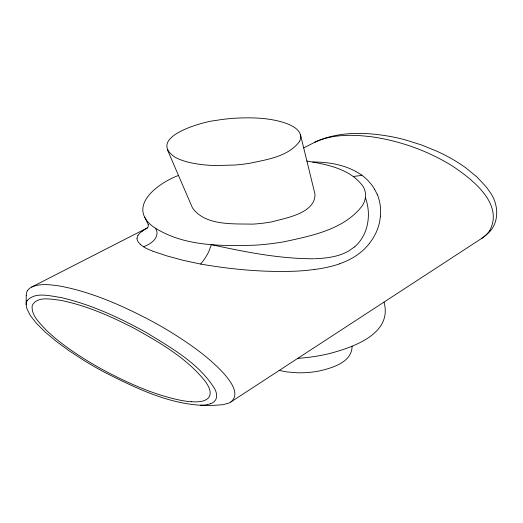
<?xml version="1.0" encoding="UTF-8"?>
<svg xmlns="http://www.w3.org/2000/svg" width="523" height="523" viewBox="0 0 523 523"><rect width="100%" height="100%" fill="white"/><g stroke="black" fill="none" stroke-linecap="round" stroke-linejoin="round"><path stroke-width="0.78" d="M26.202 295.403L26.15 304.497L26.784 308.387L30.223 315.376L36.571 323.495L45.481 332.334L56.392 341.454L68.696 350.482L82.647 359.634A421.414 243.3 0 0 0 103.338 371.65C138.288 389.38 176.003 408.051 216.352 405.168L222.948 404.704L228.865 403.076A13.971 8.067 0 0 0 230.787 402.037L481.755 238.357A57.85 33.4 0 0 0 487.377 233.899C499.995 223.275 498.949 203.748 489.43 191.405A136.333 78.712 0 0 0 485.775 186.41L477.002 177.029L466.026 168.02A177.506 102.482 0 0 0 437.267 151.376L421.473 144.936L405.005 139.791A134.3 77.541 0 0 0 393.191 137.019C368.421 132.273 341.591 130.92 317.84 140.818A57.419 33.152 0 0 0 315.284 142.008L303.693 147.931M137.124 238.24L137.183 237.717A16.743 9.669 0 0 1 137.915 235.664M178.493 175.46C158.521 182.841 126.743 205.794 152.435 226.191C182.141 246.575 221 246.189 255.505 245.163A171.407 98.958 0 0 0 283.669 241.855C311.29 235.84 343.938 229.754 362.204 205.859A55.68 32.145 0 0 0 365.348 197.844L365.479 193.843A48.43 27.961 0 0 0 363.21 186.619C350.534 168.824 327.195 164.516 306.896 161.032M380.469 216.176L379.62 221.83A138.497 79.96 0 0 1 375.756 233.297L372.801 238.691L369.343 243.594M365.361 197.629C370.362 210.795 369.218 227.152 361.635 238.73A67.434 38.937 0 0 1 354.463 246.98M299.385 141.661C287.951 156.782 266.756 159.58 249.464 163.326A114.511 66.114 0 0 1 234.611 165.046L215.613 165.549A90.793 52.418 0 0 1 202.996 164.732C193.405 163.588 183.625 161.836 175.022 157.214C145.891 137.327 203.329 121.571 215.182 120.558A114.289 65.983 0 0 1 234.86 118.218C252.191 117.322 270.123 117.662 286.656 123.513C292.174 125.736 298.653 128.756 300.516 134.921L314.99 194.17C315.48 213.364 285.368 218.058 272.117 221.791A95.068 54.889 0 0 1 252.531 224.138C233.14 223.641 205.349 225.969 192.497 207.932L167.465 149.879M489.803 230.46C503.884 203.48 472.086 179.265 452.585 166.118C428.383 151.075 401.023 141.203 372.86 136.954C353.456 134.489 332.602 133.81 314.506 142.4M147.571 227.682L147.852 227.217A12.029 6.943 0 0 0 148.277 224.661M27.104 300.679C35.309 291.494 49.835 296.038 60.4 297.424C90.538 304.216 118.852 317.415 145.799 332.255C171.021 347.775 199.028 363.204 214.914 389.138C216.842 392.969 217.836 398.415 214.214 401.605A12.101 6.982 0 0 1 210.632 403.71M153.056 251.275L166.765 255.865L183.691 260.467L200.603 264.05L201.447 263.049A129.161 74.573 0 0 0 208.84 251.478L211.357 244.653C244.757 251.851 278.622 258.715 312.931 258.774M230.787 402.037C240.913 393.878 229.76 380.404 223.7 373.357C208.54 356.895 189.96 344.056 171.067 332.262A446.426 257.741 0 0 0 149.8 320.089C121.329 305.197 91.447 291.939 59.694 286.016C50.476 284.721 40.434 283.178 31.622 287.068A14.919 8.61 0 0 0 27.699 290.402M354.411 246.961L349.129 250.726A42.396 24.476 0 0 1 339.492 255.041L336.158 256.009A54.098 31.236 0 0 1 320.841 258.382L314.715 258.735M142.263 231.146L147.394 227.923M31.622 287.068L147.473 227.825M339.675 263.762L343.441 262.337A70.71 40.827 0 0 0 356.791 255.231L359.713 253.106A91.218 52.666 0 0 0 369.303 243.587M210.632 403.71L207.389 404.612M314.715 269.495L305.576 270.502A152.553 88.073 0 0 1 288.866 271.391C259.297 271.967 229.721 269.11 200.603 264.05M353.385 176.447L359.053 175.761A31.21 18.017 0 0 0 361.766 175.127A70.631 40.781 0 0 1 364.4 177.205L366.832 179.402A79.378 45.828 0 0 1 368.512 181.108L370.807 183.743A93.761 54.131 0 0 1 374.638 189.3M313.95 258.754L313.44 258.761M312.774 161.973C329.784 161.986 347.592 165.216 361.766 175.127M191.588 401.756C197.361 401.984 204.042 402.187 208.507 397.931C212.613 392.773 208.396 385.902 205.33 381.404C186.626 358 159.953 342.663 134.15 328.3C110.549 316.206 85.929 305.203 59.753 300.189C51.006 299.319 37.277 295.835 32.21 305.458C30.988 315.428 39.846 323.077 45.906 329.804C58.203 341.715 72.364 351.502 86.87 360.497A395.192 228.159 0 0 0 103.999 370.369C128.351 383.235 153.847 394.845 180.971 400.363A54.863 31.674 0 0 0 191.581 401.795M279.217 370.461L287.081 371.945L297.391 372.781A59.184 34.172 0 0 0 319.586 370.899C332.347 367.911 351.999 362.269 352.09 346.252M152.873 251.21L148.722 249.491A39.519 22.816 0 0 1 143.472 246.764M140.341 244.352L141.681 245.464A35.283 20.371 0 0 0 143.505 246.745L145.296 246.039A29.739 17.167 0 0 0 151.827 242.221C155.972 239.246 158.92 233.153 155.625 228.525M374.645 189.3L377.103 194.19M144.74 217.202L148.29 224.661M384.006 302.111C392.95 334.125 352.273 347.632 328.483 353.816A119.322 68.886 0 0 1 297.75 358.36M300.575 134.921A26.052 15.043 0 0 1 299.346 141.655M207.402 404.645A21.776 12.572 0 0 1 200.61 405.168M26.196 304.497A21.986 12.696 0 0 1 27.059 300.673M377.207 194.177A131.11 75.691 0 0 1 380.339 216.169M339.76 263.84A85.484 49.352 0 0 1 314.689 269.423M489.77 230.453A46.096 26.614 0 0 1 481.33 238.671M140.458 244.3A18.939 10.931 0 0 1 136.941 238.246M137.85 235.572A26.183 15.115 0 0 1 142.321 231.179M26.281 295.403A24.64 14.226 0 0 1 27.588 290.376"/></g></svg>
